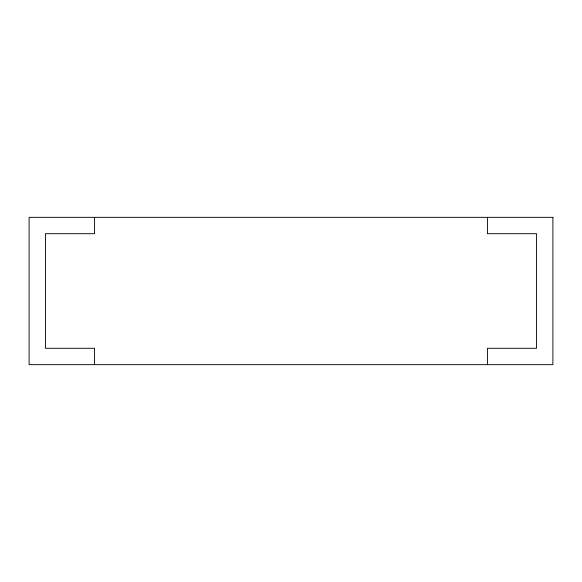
<?xml version="1.0" encoding="UTF-8"?>
<svg xmlns="http://www.w3.org/2000/svg" width="582" height="582" viewBox="0 0 582 582"><rect width="100%" height="100%" fill="white"/><g stroke="black" fill="none" stroke-linecap="round" stroke-linejoin="round"><path stroke-width="0.87" d="M487.425 217.341L487.425 233.709L536.531 233.709L536.531 348.291L487.425 348.291L487.425 364.659M94.575 217.341L94.575 233.709L45.469 233.709L45.469 348.291L94.575 348.291L94.575 364.659M552.9 217.341L29.1 217.341L29.1 364.659L552.9 364.659L552.9 217.341"/></g></svg>
